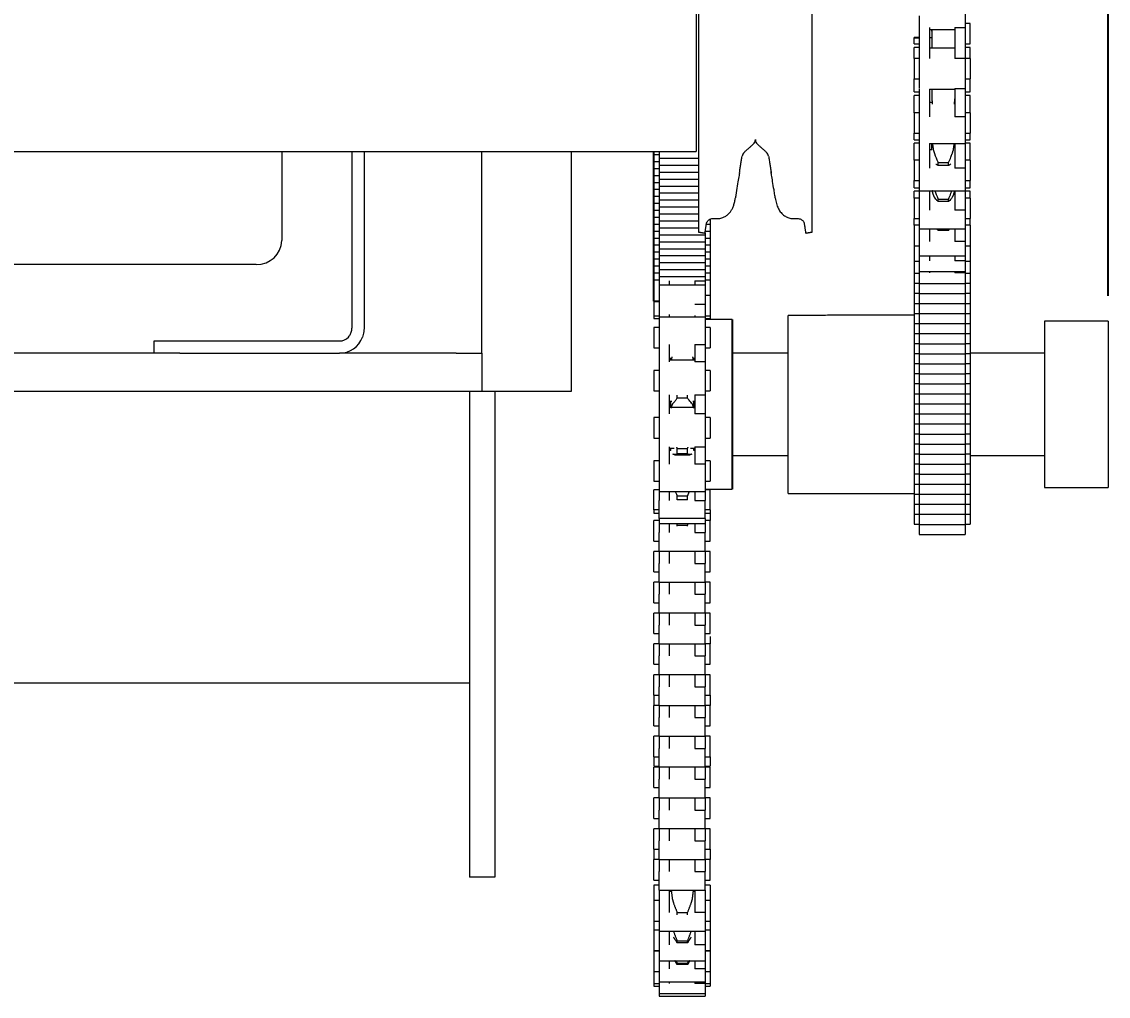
# Model space of a CAD drawing. Header units: inches. Extents: x 1.9 to 22.3, y 10.8 to 20.9.
# Drawn here: x 6.796 to 9.453, y 14.526 to 16.909 of the extents above; entities that cross this region are included whole.
import ezdxf

# ---------------------------------------------------------------- set-up
doc = ezdxf.new("R2010")
doc.units = ezdxf.units.IN
doc.header["$MEASUREMENT"] = 0
doc.header["$PDSIZE"] = -1
doc.layers.add('DIM', color=1, linetype='Continuous')
doc.styles.add('SLDTEXTSTYLE0', font='ARIAL.TTF', dxfattribs={"width": 0.7})
doc.dimstyles.new('SLDDIMSTYLE0', dxfattribs={"dimtxt": 0.15, "dimasz": 0.15, "dimexe": 0, "dimexo": 0.0625, "dimgap": 0.0375, "dimtad": 0, "dimtih": 1, "dimtoh": 1, "dimdec": 3, "dimlfac": 4, "dimrnd": 1e-09, "dimzin": 12, "dimdsep": 46, "dimtxsty": 'SLDTEXTSTYLE0', "dimsah": 1, "dimcen": 0.09, "dimadec": 0, "dimazin": 0, "dimtfac": 1, "dimtdec": 3, "dimtofl": 0, "dimtmove": 0, "dimatfit": 3, "dimfxl": 0, "dimtolj": 1, "dimtzin": 12, "dimarcsym": 0})

# ---------------------------------------------------------------- blocks, each defined once
blk = doc.blocks.new('*D26')
at = {"color": 0, "linetype": 'ByBlock', "lineweight": -2}
for p, q in [((7.9532, 19.3798), (7.9532, 20.4423)), ((8.1032, 20.4423), (8.4488, 20.4423)), ((9.3032, 20.4423), (8.9575, 20.4423)), ((9.4532, 16.2392), (9.4532, 20.4423))]:
    blk.add_line(p, q, dxfattribs=at)
at = {"color": 0, "linetype": 'ByBlock'}
for points in [[(7.9532, 20.4423), (8.1032, 20.4173), (8.1032, 20.4673)], [(9.4532, 20.4423), (9.3032, 20.4173), (9.3032, 20.4673)]]:
    blk.add_solid(points, dxfattribs=at)
at = {"layer": 'DEFPOINTS', "color": 0, "linetype": 'ByBlock'}
for p in [(7.9532, 19.3173), (9.4532, 16.1767)]:
    blk.add_point(p, dxfattribs=at)
at = {"color": 0, "linetype": 'ByBlock', "insert": (8.7032, 20.4423), "char_height": 0.15, "attachment_point": 5, "style": 'SLDTEXTSTYLE0'}
blk.add_mtext('6\\PSIDE\\PROOM', dxfattribs=at)

msp = doc.modelspace()

# ---------------------------------------------------------------- linework, layer by layer
at = {"color": 7, "linetype": 'Continuous', "lineweight": 15}
for p, q in [((8.445564, 18.209014), (8.445564, 16.591514)), ((8.445564, 18.209014), (8.445564, 16.591514)), ((8.450814, 17.86226), (8.450814, 16.767213)), ((8.729164, 16.394844), (8.729164, 17.86226)), ((9.103189, 16.972565), (9.103189, 16.894674)), ((8.990689, 16.923179), (8.990689, 16.894674)), ((9.115689, 16.854804), (9.115689, 16.904804)), ((8.990689, 16.894674), (8.990689, 16.819407)), ((9.015689, 16.894674), (9.015689, 16.818792)), ((9.021564, 16.88602), (9.021564, 16.888393)), ((9.021564, 16.88602), (9.021564, 16.844407)), ((9.078189, 16.894674), (9.103189, 16.894674)), ((9.078189, 16.894674), (9.078189, 16.818792)), ((9.103189, 16.894674), (9.103189, 16.818792)), ((8.978189, 16.854804), (8.978189, 16.870802)), ((8.978189, 16.819407), (8.978189, 16.846216)), ((9.115689, 16.819407), (9.115689, 16.846216)), ((8.978189, 16.819407), (8.978189, 16.78148)), ((8.990689, 16.819407), (8.990689, 16.768554)), ((9.103189, 16.818792), (9.078189, 16.818792)), ((9.103189, 16.818792), (9.103189, 16.745815)), ((9.115689, 16.819407), (9.115689, 16.78148)), ((8.978189, 16.78148), (8.978189, 16.769407)), ((8.978189, 16.737628), (8.978189, 16.769407)), ((9.115689, 16.78148), (9.115689, 16.769407)), ((9.115689, 16.737628), (9.115689, 16.769407)), ((8.450814, 16.767213), (8.450814, 16.394844)), ((8.990689, 16.768554), (8.990689, 16.745815)), ((8.990689, 16.744407), (8.990689, 16.676373)), ((9.015689, 16.744407), (9.015689, 16.676373)), ((9.021564, 16.744407), (9.021564, 16.726874)), ((9.078189, 16.745815), (9.103189, 16.745815)), ((9.078189, 16.745815), (9.078189, 16.676373)), ((9.103189, 16.745815), (9.103189, 16.676373)), ((8.978189, 16.686254), (8.978189, 16.72904)), ((9.115689, 16.686254), (9.115689, 16.72904)), ((8.978189, 16.686254), (8.978189, 16.644292)), ((8.990689, 16.676373), (8.990689, 16.62733)), ((9.103189, 16.676373), (9.078189, 16.676373)), ((9.103189, 16.676373), (9.103189, 16.611285)), ((9.115689, 16.686254), (9.115689, 16.644292)), ((8.978189, 16.644292), (8.978189, 16.636254)), ((8.978189, 16.620452), (8.978189, 16.636254)), ((9.115689, 16.644292), (9.115689, 16.636254)), ((9.115689, 16.620452), (9.115689, 16.636254)), ((8.978189, 16.570877), (8.978189, 16.611864)), ((8.990689, 16.62733), (8.990689, 16.611285)), ((8.990689, 16.611864), (8.990689, 16.551114)), ((9.015689, 16.611254), (9.015689, 16.551114)), ((9.021564, 16.595452), (9.021564, 16.611254)), ((9.078189, 16.611285), (9.103189, 16.611285)), ((9.078189, 16.611285), (9.078189, 16.551114)), ((9.103189, 16.611285), (9.103189, 16.551114)), ((9.115689, 16.570877), (9.115689, 16.611864)), ((7.111814, 16.591514), (7.111814, 16.591139)), ((7.111814, 16.591514), (7.111814, 16.591139)), ((7.431939, 16.591514), (7.431939, 16.384481)), ((7.602939, 16.591514), (7.602939, 16.222302)), ((7.632939, 16.591514), (7.632939, 16.577589)), ((7.920689, 16.161052), (7.920689, 16.591514)), ((8.139439, 16.591514), (8.139439, 16.004802)), ((8.354439, 16.591514), (8.354439, 16.186615)), ((7.632939, 16.577589), (7.632939, 16.555827)), ((8.978189, 16.570877), (8.978189, 16.525571)), ((9.037064, 16.55759), (9.037064, 16.564541)), ((9.037064, 16.564541), (9.062689, 16.564541)), ((9.062689, 16.55759), (9.037064, 16.55759)), ((9.062689, 16.55759), (9.062689, 16.564541)), ((9.115689, 16.570877), (9.115689, 16.525571)), ((7.632939, 16.555827), (7.632939, 16.175109)), ((8.990689, 16.551114), (8.990689, 16.505266)), ((9.103189, 16.551114), (9.078189, 16.551114)), ((9.103189, 16.551114), (9.103189, 16.495877)), ((8.978189, 16.525571), (8.978189, 16.520877)), ((8.978189, 16.503276), (8.978189, 16.520877)), ((8.990689, 16.505266), (8.990689, 16.495877)), ((9.115689, 16.525571), (9.115689, 16.520877)), ((9.115689, 16.503276), (9.115689, 16.520877)), ((8.978189, 16.477979), (8.978189, 16.494688)), ((8.978189, 16.477979), (8.978189, 16.430159)), ((8.990689, 16.495877), (8.990689, 16.448122)), ((9.015689, 16.495877), (9.015689, 16.448122)), ((9.078189, 16.496569), (9.078189, 16.448122)), ((9.103189, 16.496569), (9.103189, 16.448122)), ((9.115689, 16.477979), (9.115689, 16.494688)), ((9.115689, 16.477979), (9.115689, 16.430159)), ((9.037064, 16.4696), (9.037064, 16.475402)), ((9.037064, 16.475402), (9.062689, 16.475402)), ((9.062689, 16.4696), (9.037064, 16.4696)), ((9.062689, 16.4696), (9.062689, 16.475402)), ((8.354439, 16.426578), (8.354439, 16.413702)), ((8.479439, 16.426578), (8.479439, 16.413702)), ((8.978189, 16.430159), (8.978189, 16.427979)), ((8.978189, 16.411349), (8.978189, 16.427979)), ((8.990689, 16.448122), (8.990689, 16.407338)), ((9.103189, 16.448122), (9.078189, 16.448122)), ((9.103189, 16.448122), (9.103189, 16.402979)), ((9.115689, 16.430159), (9.115689, 16.427979)), ((9.115689, 16.411349), (9.115689, 16.427979)), ((8.354439, 16.413408), (8.354439, 16.396386)), ((8.479439, 16.413408), (8.479439, 16.396386)), ((8.978189, 16.411349), (8.978189, 16.361943)), ((8.990689, 16.407338), (8.990689, 16.402979)), ((8.990689, 16.402511), (8.990689, 16.371594)), ((9.015689, 16.402979), (9.015689, 16.371594)), ((9.037064, 16.398732), (9.037064, 16.403228)), ((9.062689, 16.398732), (9.037064, 16.398732)), ((9.062689, 16.398732), (9.062689, 16.403228)), ((9.078189, 16.40243), (9.078189, 16.371594)), ((9.103189, 16.402511), (9.103189, 16.371594)), ((9.115689, 16.411349), (9.115689, 16.361943)), ((7.431939, 16.384481), (7.431939, 16.374255)), ((8.354439, 16.396386), (8.354439, 16.379363)), ((8.354439, 16.379363), (8.354439, 16.36234)), ((8.466939, 16.392776), (8.466939, 16.38734)), ((8.466939, 16.38734), (8.466939, 16.370651)), ((8.466939, 16.370317), (8.466939, 16.353294)), ((8.479439, 16.396386), (8.479439, 16.379363)), ((8.479439, 16.379363), (8.479439, 16.36234)), ((8.990689, 16.371594), (8.990689, 16.337537)), ((9.103189, 16.371594), (9.078189, 16.371594)), ((9.103189, 16.371594), (9.103189, 16.336349)), ((8.354439, 16.36234), (8.354439, 16.345317)), ((8.354439, 16.345317), (8.354439, 16.328294)), ((8.466939, 16.353294), (8.466939, 16.336272)), ((8.479439, 16.36234), (8.479439, 16.345317)), ((8.479439, 16.345317), (8.479439, 16.328294)), ((8.978189, 16.361943), (8.978189, 16.361349)), ((8.978189, 16.361349), (8.978189, 16.323706)), ((9.115689, 16.361943), (9.115689, 16.361349)), ((9.115689, 16.361349), (9.115689, 16.323706)), ((8.354439, 16.328294), (8.354439, 16.311272)), ((8.466939, 16.336272), (8.466939, 16.319249)), ((8.466939, 16.319249), (8.466939, 16.302226)), ((8.479439, 16.328294), (8.479439, 16.311272)), ((8.978189, 16.323706), (8.978189, 16.294081)), ((8.990689, 16.337537), (8.990689, 16.336349)), ((8.990689, 16.336349), (8.990689, 16.324652)), ((8.990689, 16.324652), (8.990689, 16.298709)), ((9.015689, 16.336349), (9.015689, 16.324652)), ((9.078189, 16.336349), (9.078189, 16.324652)), ((9.103189, 16.324652), (9.078189, 16.324652)), ((9.103189, 16.336349), (9.103189, 16.324652)), ((9.103189, 16.324652), (9.103189, 16.298703)), ((9.115689, 16.323706), (9.115689, 16.294081)), ((7.369439, 16.315524), (6.346939, 16.315524)), ((8.354439, 16.311272), (8.354439, 16.294249)), ((8.354439, 16.294249), (8.354439, 16.277226)), ((8.466939, 16.302226), (8.466939, 16.275411)), ((8.479439, 16.311272), (8.479439, 16.294249)), ((8.479439, 16.294249), (8.479439, 16.277226)), ((8.978189, 16.294081), (8.978189, 16.269537)), ((8.990689, 16.298703), (8.990689, 16.295374)), ((8.990689, 16.295448), (8.990689, 16.269081)), ((9.015689, 16.298703), (9.015689, 16.295374)), ((9.078189, 16.298703), (9.078189, 16.295374)), ((9.103189, 16.295374), (9.078189, 16.295374)), ((9.103189, 16.298703), (9.103189, 16.295374)), ((9.103189, 16.295374), (9.103189, 16.269081)), ((9.115689, 16.294081), (9.115689, 16.269537)), ((8.354439, 16.277226), (8.354439, 16.239702)), ((8.379439, 16.275411), (8.379439, 16.264702)), ((8.441939, 16.275411), (8.466939, 16.275411)), ((8.441939, 16.275411), (8.441939, 16.264702)), ((8.466939, 16.275411), (8.466939, 16.264702)), ((8.466939, 16.264702), (8.466939, 16.218155)), ((8.479439, 16.277226), (8.479439, 16.239702)), ((8.978189, 16.269537), (8.978189, 16.244993)), ((8.990689, 16.268923), (8.990689, 16.244537)), ((9.103189, 16.268923), (9.103189, 16.244537)), ((9.115689, 16.269537), (9.115689, 16.244993)), ((8.479439, 16.239702), (8.479439, 16.218052)), ((8.978189, 16.244993), (8.978189, 16.220448)), ((8.990689, 16.244993), (8.990689, 16.219993)), ((9.103189, 16.244993), (9.103189, 16.219993)), ((9.115689, 16.244993), (9.115689, 16.220448)), ((7.602939, 16.222302), (7.602939, 16.159802)), ((8.341939, 16.225973), (8.341939, 16.189702)), ((8.441939, 16.218155), (8.466939, 16.218155)), ((8.466939, 16.218155), (8.466939, 16.119754)), ((8.479439, 16.225973), (8.479439, 16.189702)), ((8.978189, 16.220448), (8.978189, 16.195904)), ((8.990689, 16.220448), (8.990689, 16.195448)), ((9.103189, 16.220448), (9.103189, 16.195448)), ((9.115689, 16.220448), (9.115689, 16.195904)), ((8.341939, 16.189702), (8.341939, 16.183354)), ((8.354439, 16.186615), (8.354439, 16.119754)), ((8.379439, 16.193075), (8.379439, 16.186615)), ((8.441939, 16.191052), (8.441939, 16.186612)), ((8.466939, 16.191052), (8.466939, 16.186612)), ((8.479439, 16.191052), (8.479439, 16.189702)), ((8.479439, 16.189702), (8.479439, 16.183354)), ((8.670314, 15.804343), (8.670314, 16.191052)), ((8.978189, 16.195904), (8.978189, 16.17136)), ((8.990689, 16.195904), (8.990689, 16.170904)), ((9.103189, 16.195904), (9.103189, 16.170904)), ((9.115689, 16.195904), (9.115689, 16.17136)), ((7.602939, 16.158552), (7.602939, 16.159802)), ((7.632939, 16.175109), (7.632939, 16.158552)), ((7.920689, 16.098552), (7.920689, 16.161052)), ((8.341939, 16.161615), (8.341939, 16.111615)), ((8.479439, 16.161615), (8.479439, 16.111615)), ((8.978189, 16.17136), (8.978189, 16.146815)), ((8.990689, 16.17136), (8.990689, 16.14636)), ((9.103189, 16.17136), (9.103189, 16.14636)), ((9.115689, 16.17136), (9.115689, 16.146815)), ((9.296939, 16.176677), (9.296939, 15.770427)), ((9.453189, 16.176677), (9.453189, 15.770427)), ((8.978189, 16.146815), (8.978189, 16.122271)), ((8.990689, 16.146815), (8.990689, 16.121815)), ((9.103189, 16.146815), (9.103189, 16.121815)), ((9.115689, 16.146815), (9.115689, 16.122271)), ((7.119814, 16.098552), (7.119814, 16.128552)), ((7.119814, 16.128552), (7.182314, 16.128552)), ((7.182314, 16.128552), (7.572939, 16.128552)), ((8.354439, 16.119754), (8.354439, 16.077131)), ((8.379439, 16.119754), (8.379439, 16.077131)), ((8.441939, 16.119754), (8.466939, 16.119754)), ((8.441939, 16.119754), (8.441939, 16.077131)), ((8.466939, 16.119754), (8.466939, 16.077131)), ((8.978189, 16.122271), (8.978189, 16.097727)), ((8.990689, 16.122271), (8.990689, 16.097271)), ((9.103189, 16.122271), (9.103189, 16.097271)), ((9.115689, 16.122271), (9.115689, 16.097727)), ((7.119814, 16.098552), (6.596564, 16.098552)), ((7.182314, 16.098552), (7.119814, 16.098552)), ((7.182314, 16.098552), (7.572939, 16.098552)), ((7.858189, 16.098552), (7.572939, 16.098552)), ((7.858189, 16.098552), (7.920689, 16.098552)), ((7.920689, 16.098552), (7.920689, 16.004802)), ((8.383189, 16.081099), (8.383189, 16.086615)), ((8.439814, 16.081099), (8.439814, 16.086615)), ((8.978189, 16.097727), (8.978189, 16.073183)), ((8.990689, 16.097271), (8.990689, 16.072727)), ((9.103189, 16.097727), (9.103189, 16.072727)), ((9.115689, 16.097727), (9.115689, 16.073183)), ((8.341939, 16.056099), (8.341939, 16.006099)), ((8.354439, 16.077131), (8.354439, 15.996762)), ((8.466939, 16.077131), (8.441939, 16.077131)), ((8.466939, 16.077131), (8.466939, 15.996762)), ((8.479439, 16.056099), (8.479439, 16.006099)), ((8.978189, 16.073183), (8.978189, 16.048638)), ((8.990689, 16.073183), (8.990689, 16.048182)), ((9.103189, 16.073183), (9.103189, 16.048182)), ((9.115689, 16.073183), (9.115689, 16.048638)), ((8.978189, 16.048638), (8.978189, 16.024094)), ((8.990689, 16.048638), (8.990689, 16.023638)), ((9.103189, 16.048638), (9.103189, 16.023638)), ((9.115689, 16.048638), (9.115689, 16.024094)), ((7.858189, 16.004802), (5.858189, 16.004802)), ((7.920689, 16.004802), (7.858189, 16.004802)), ((7.890689, 16.004802), (7.890689, 14.817302)), ((7.984439, 16.004802), (7.920689, 16.004802)), ((7.953189, 16.004802), (7.953189, 14.817302)), ((8.139439, 16.004802), (7.984439, 16.004802)), ((8.978189, 16.024094), (8.978189, 15.99955)), ((8.978189, 15.99955), (8.978189, 15.975005)), ((8.990689, 16.024094), (8.990689, 15.999094)), ((8.990689, 15.99955), (8.990689, 15.97455)), ((9.103189, 16.024094), (9.103189, 15.999094)), ((9.103189, 15.99955), (9.103189, 15.97455)), ((9.115689, 16.024094), (9.115689, 15.99955)), ((9.115689, 15.99955), (9.115689, 15.975005)), ((8.354439, 15.996762), (8.354439, 15.950228)), ((8.379439, 15.996762), (8.379439, 15.950228)), ((8.383189, 15.965904), (8.383189, 15.981099)), ((8.398689, 15.98873), (8.398689, 15.995994)), ((8.424314, 15.98873), (8.398689, 15.98873)), ((8.424314, 15.98873), (8.424314, 15.995994)), ((8.439814, 15.965904), (8.439814, 15.981099)), ((8.441939, 15.996762), (8.466939, 15.996762)), ((8.441939, 15.996762), (8.441939, 15.950228)), ((8.466939, 15.996762), (8.466939, 15.950228)), ((8.978189, 15.975005), (8.978189, 15.950461)), ((8.990689, 15.975005), (8.990689, 15.950005)), ((9.103189, 15.975005), (9.103189, 15.950005)), ((9.115689, 15.975005), (9.115689, 15.950461)), ((8.354439, 15.950228), (8.354439, 15.869865)), ((8.466939, 15.950228), (8.441939, 15.950228)), ((8.466939, 15.950228), (8.466939, 15.869865)), ((8.978189, 15.950461), (8.978189, 15.925917)), ((8.990689, 15.950461), (8.990689, 15.925461)), ((9.103189, 15.950461), (9.103189, 15.925461)), ((9.115689, 15.950461), (9.115689, 15.925917)), ((8.341939, 15.940904), (8.341939, 15.890904)), ((8.479439, 15.940904), (8.479439, 15.890904)), ((8.978189, 15.925917), (8.978189, 15.901372)), ((8.990689, 15.925917), (8.990689, 15.900917)), ((9.103189, 15.925917), (9.103189, 15.900917)), ((9.115689, 15.925917), (9.115689, 15.901372)), ((8.978189, 15.901372), (8.978189, 15.876828)), ((8.990689, 15.901372), (8.990689, 15.876372)), ((9.103189, 15.901372), (9.103189, 15.876372)), ((9.115689, 15.901372), (9.115689, 15.876828)), ((8.354439, 15.869865), (8.354439, 15.827249)), ((8.379439, 15.869865), (8.379439, 15.827249)), ((8.383189, 15.860405), (8.383189, 15.865904)), ((8.398689, 15.852306), (8.398689, 15.865826)), ((8.398689, 15.865826), (8.424314, 15.865826)), ((8.424314, 15.852306), (8.424314, 15.865826)), ((8.439814, 15.860405), (8.439814, 15.865904)), ((8.441939, 15.869865), (8.466939, 15.869865)), ((8.441939, 15.869865), (8.441939, 15.827249)), ((8.466939, 15.869865), (8.466939, 15.827249)), ((8.978189, 15.876828), (8.978189, 15.852284)), ((8.990689, 15.876828), (8.990689, 15.851828)), ((9.103189, 15.876828), (9.103189, 15.851828)), ((9.115689, 15.876828), (9.115689, 15.852284)), ((8.424314, 15.852306), (8.398689, 15.852306)), ((8.978189, 15.852284), (8.978189, 15.827739)), ((8.990689, 15.852284), (8.990689, 15.827284)), ((9.103189, 15.852284), (9.103189, 15.827284)), ((9.115689, 15.852284), (9.115689, 15.827739)), ((8.341939, 15.835405), (8.341939, 15.785405)), ((8.354439, 15.827249), (8.354439, 15.760405)), ((8.466939, 15.827249), (8.441939, 15.827249)), ((8.466939, 15.827249), (8.466939, 15.760409)), ((8.479439, 15.835405), (8.479439, 15.785405)), ((8.978189, 15.827739), (8.978189, 15.803195)), ((8.990689, 15.827739), (8.990689, 15.802739)), ((9.103189, 15.827739), (9.103189, 15.802739)), ((9.115689, 15.827739), (9.115689, 15.803195)), ((8.670314, 15.755802), (8.670314, 15.804343)), ((8.978189, 15.803195), (8.978189, 15.778651)), ((8.990689, 15.803195), (8.990689, 15.778195)), ((9.103189, 15.803195), (9.103189, 15.778195)), ((9.115689, 15.803195), (9.115689, 15.778651)), ((8.341939, 15.715589), (8.341939, 15.764559)), ((8.354439, 15.760405), (8.354439, 15.738494)), ((8.379439, 15.760405), (8.379439, 15.738494)), ((8.441939, 15.760409), (8.441939, 15.738494)), ((8.466939, 15.760409), (8.466939, 15.738494)), ((8.479439, 15.715589), (8.479439, 15.764559)), ((8.978189, 15.779083), (8.978189, 15.754106)), ((8.990689, 15.778651), (8.990689, 15.753651)), ((9.103189, 15.778651), (9.103189, 15.753651)), ((9.115689, 15.779083), (9.115689, 15.754106)), ((8.354439, 15.694035), (8.354439, 15.738494)), ((8.398689, 15.739897), (8.398689, 15.749758)), ((8.398689, 15.749758), (8.424314, 15.749758)), ((8.424314, 15.739897), (8.398689, 15.739897)), ((8.424314, 15.739897), (8.424314, 15.749758)), ((8.441939, 15.738494), (8.466939, 15.738494)), ((8.466939, 15.694035), (8.466939, 15.738494)), ((8.978189, 15.754106), (8.978189, 15.729562)), ((8.990689, 15.754106), (8.990689, 15.729106)), ((9.103189, 15.754106), (9.103189, 15.729106)), ((9.115689, 15.754106), (9.115689, 15.729562)), ((8.354439, 15.715589), (8.341939, 15.715589)), ((8.341939, 15.715589), (8.341939, 15.707349)), ((8.479439, 15.715589), (8.466939, 15.715589)), ((8.479439, 15.715589), (8.479439, 15.707349)), ((8.479439, 15.707349), (8.479439, 15.689193)), ((8.978189, 15.729562), (8.978189, 15.705018)), ((8.990689, 15.729562), (8.990689, 15.704562)), ((9.103189, 15.729562), (9.103189, 15.704562)), ((9.115689, 15.729562), (9.115689, 15.705018)), ((8.341939, 15.639193), (8.341939, 15.689193)), ((8.466939, 15.694035), (8.354439, 15.694035)), ((8.354439, 15.694035), (8.354439, 15.682349)), ((8.354439, 15.682349), (8.354439, 15.659749)), ((8.379439, 15.682349), (8.379439, 15.659749)), ((8.441939, 15.682349), (8.441939, 15.659749)), ((8.466939, 15.694035), (8.466939, 15.682349)), ((8.466939, 15.682349), (8.466939, 15.659749)), ((8.479439, 15.639193), (8.479439, 15.689193)), ((8.978189, 15.705018), (8.978189, 15.680474)), ((8.990689, 15.705018), (8.990689, 15.680018)), ((8.990689, 15.680474), (8.990689, 15.655473)), ((9.103189, 15.705018), (9.103189, 15.680018)), ((9.103189, 15.680474), (9.103189, 15.655473)), ((9.115689, 15.705018), (9.115689, 15.680474)), ((8.354439, 15.614193), (8.354439, 15.659749)), ((8.398689, 15.675672), (8.398689, 15.678014)), ((8.398689, 15.678014), (8.424314, 15.678014)), ((8.424314, 15.675672), (8.424314, 15.678014)), ((8.441939, 15.659749), (8.466939, 15.659749)), ((8.466939, 15.614193), (8.466939, 15.659749)), ((8.341939, 15.563828), (8.341939, 15.613828)), ((8.354439, 15.614193), (8.354439, 15.584383)), ((8.379439, 15.614193), (8.379439, 15.584383)), ((8.441939, 15.614193), (8.441939, 15.584383)), ((8.466939, 15.614193), (8.466939, 15.584383)), ((8.479439, 15.563828), (8.479439, 15.613828)), ((8.354439, 15.538827), (8.354439, 15.584383)), ((8.441939, 15.584383), (8.466939, 15.584383)), ((8.466939, 15.538827), (8.466939, 15.584383)), ((8.341939, 15.488462), (8.341939, 15.538462)), ((8.354439, 15.538827), (8.354439, 15.509018)), ((8.379439, 15.538827), (8.379439, 15.509018)), ((8.441939, 15.538827), (8.441939, 15.509018)), ((8.466939, 15.538827), (8.466939, 15.509018)), ((8.479439, 15.488462), (8.479439, 15.538462)), ((8.354439, 15.463462), (8.354439, 15.509018)), ((8.441939, 15.509018), (8.466939, 15.509018)), ((8.466939, 15.463462), (8.466939, 15.509018)), ((8.341939, 15.413096), (8.341939, 15.463096)), ((8.354439, 15.463462), (8.354439, 15.433652)), ((8.379439, 15.463462), (8.379439, 15.433652)), ((8.441939, 15.463462), (8.441939, 15.433652)), ((8.466939, 15.463462), (8.466939, 15.433652)), ((8.479439, 15.413096), (8.479439, 15.463096)), ((8.354439, 15.388096), (8.354439, 15.433652)), ((8.441939, 15.433652), (8.466939, 15.433652)), ((8.466939, 15.388096), (8.466939, 15.433652)), ((8.341939, 15.33773), (8.341939, 15.38773)), ((8.354439, 15.388096), (8.354439, 15.358286)), ((8.379439, 15.388096), (8.379439, 15.358286)), ((8.441939, 15.388096), (8.441939, 15.358286)), ((8.466939, 15.388096), (8.466939, 15.358286)), ((8.479439, 15.405802), (8.479439, 15.38773)), ((8.479439, 15.33773), (8.479439, 15.38773)), ((8.354439, 15.31273), (8.354439, 15.358286)), ((8.441939, 15.358286), (8.466939, 15.358286)), ((8.466939, 15.31273), (8.466939, 15.358286)), ((8.341939, 15.262365), (8.341939, 15.312365)), ((8.354439, 15.31273), (8.354439, 15.282921)), ((8.379439, 15.31273), (8.379439, 15.282921)), ((8.441939, 15.31273), (8.441939, 15.282921)), ((8.466939, 15.31273), (8.466939, 15.282921)), ((8.479439, 15.262365), (8.479439, 15.312365)), ((8.354439, 15.237365), (8.354439, 15.282921)), ((8.441939, 15.282921), (8.466939, 15.282921)), ((8.466939, 15.237365), (8.466939, 15.282921)), ((8.341939, 15.262365), (8.341939, 15.236999)), ((8.479439, 15.262365), (8.479439, 15.236999)), ((8.341939, 15.186999), (8.341939, 15.236999)), ((8.354439, 15.237365), (8.354439, 15.207555)), ((8.379439, 15.237365), (8.379439, 15.207555)), ((8.441939, 15.237365), (8.441939, 15.207555)), ((8.466939, 15.237365), (8.466939, 15.207555)), ((8.479439, 15.186999), (8.479439, 15.236999)), ((8.354439, 15.161999), (8.354439, 15.207555)), ((8.441939, 15.207555), (8.466939, 15.207555)), ((8.466939, 15.161999), (8.466939, 15.207555)), ((8.341939, 15.111633), (8.341939, 15.161633)), ((8.354439, 15.161999), (8.354439, 15.132189)), ((8.379439, 15.161999), (8.379439, 15.132189)), ((8.441939, 15.161999), (8.441939, 15.132189)), ((8.466939, 15.161999), (8.466939, 15.132189)), ((8.479439, 15.111633), (8.479439, 15.161633)), ((8.354439, 15.086633), (8.354439, 15.132189)), ((8.441939, 15.132189), (8.466939, 15.132189)), ((8.466939, 15.086633), (8.466939, 15.132189)), ((8.341939, 15.111633), (8.341939, 15.088577)), ((8.479439, 15.111633), (8.479439, 15.088577)), ((8.341939, 15.036268), (8.341939, 15.086268)), ((8.354439, 15.086633), (8.354439, 15.056824)), ((8.379439, 15.086633), (8.379439, 15.056824)), ((8.441939, 15.086633), (8.441939, 15.056824)), ((8.466939, 15.086633), (8.466939, 15.056824)), ((8.479439, 15.036268), (8.479439, 15.086268)), ((8.354439, 15.011268), (8.354439, 15.056824)), ((8.441939, 15.056824), (8.466939, 15.056824)), ((8.466939, 15.011268), (8.466939, 15.056824)), ((8.341939, 14.960902), (8.341939, 15.010902)), ((8.354439, 15.011268), (8.354439, 14.981458)), ((8.379439, 15.011268), (8.379439, 14.981458)), ((8.441939, 15.011268), (8.441939, 14.981458)), ((8.466939, 15.011268), (8.466939, 14.981458)), ((8.479439, 14.960902), (8.479439, 15.010902)), ((8.354439, 14.935902), (8.354439, 14.981458)), ((8.441939, 14.981458), (8.466939, 14.981458)), ((8.466939, 14.935902), (8.466939, 14.981458)), ((8.341939, 14.960902), (8.341939, 14.960889)), ((8.341939, 14.885536), (8.341939, 14.935536)), ((8.354439, 14.935902), (8.354439, 14.906092)), ((8.379439, 14.935902), (8.379439, 14.906092)), ((8.441939, 14.935902), (8.441939, 14.906092)), ((8.466939, 14.935902), (8.466939, 14.906092)), ((8.479439, 14.960902), (8.479439, 14.960889)), ((8.479439, 14.885536), (8.479439, 14.935536)), ((8.341939, 14.885536), (8.341939, 14.86017)), ((8.354439, 14.860536), (8.354439, 14.906092)), ((8.441939, 14.906092), (8.466939, 14.906092)), ((8.466939, 14.860536), (8.466939, 14.906092)), ((8.479439, 14.885536), (8.479439, 14.86017)), ((8.341939, 14.810171), (8.341939, 14.86017)), ((8.354439, 14.860536), (8.354439, 14.830726)), ((8.379439, 14.860536), (8.379439, 14.830726)), ((8.441939, 14.860536), (8.441939, 14.830726)), ((8.466939, 14.860536), (8.466939, 14.830726)), ((8.479439, 14.810171), (8.479439, 14.86017)), ((8.354439, 14.785171), (8.354439, 14.830726)), ((8.441939, 14.830726), (8.466939, 14.830726)), ((8.466939, 14.785171), (8.466939, 14.830726)), ((7.953189, 14.817302), (7.890689, 14.817302)), ((8.341939, 14.797464), (8.341939, 14.75993)), ((8.354439, 14.785171), (8.354439, 14.730486)), ((8.379439, 14.785171), (8.379439, 14.730486)), ((8.383189, 14.781202), (8.383189, 14.78493)), ((8.439814, 14.781202), (8.439814, 14.78493)), ((8.441939, 14.785171), (8.441939, 14.730486)), ((8.466939, 14.785171), (8.466939, 14.730486)), ((8.479439, 14.797464), (8.479439, 14.75993)), ((8.341939, 14.75993), (8.341939, 14.710591)), ((8.479439, 14.75993), (8.479439, 14.710591)), ((8.354439, 14.730486), (8.354439, 14.686252)), ((8.398689, 14.725507), (8.398689, 14.730647)), ((8.398689, 14.730647), (8.424314, 14.730647)), ((8.424314, 14.725507), (8.424314, 14.730647)), ((8.466939, 14.730486), (8.441939, 14.730486)), ((8.466939, 14.730486), (8.466939, 14.68493)), ((8.341939, 14.710591), (8.341939, 14.709931)), ((8.341939, 14.709931), (8.341939, 14.687878)), ((8.479439, 14.710591), (8.479439, 14.709931)), ((8.479439, 14.709931), (8.479439, 14.687878)), ((8.341939, 14.687878), (8.341939, 14.637949)), ((8.354439, 14.686252), (8.354439, 14.68493)), ((8.354439, 14.68493), (8.354439, 14.651784)), ((8.379439, 14.68493), (8.379439, 14.651784)), ((8.441939, 14.68493), (8.441939, 14.651784)), ((8.466939, 14.68493), (8.466939, 14.651784)), ((8.479439, 14.687878), (8.479439, 14.637949)), ((8.354439, 14.651784), (8.354439, 14.61302)), ((8.398689, 14.656995), (8.398689, 14.661164)), ((8.398689, 14.661164), (8.424314, 14.661164)), ((8.424314, 14.656995), (8.398689, 14.656995)), ((8.424314, 14.656995), (8.424314, 14.661164)), ((8.466939, 14.651784), (8.441939, 14.651784)), ((8.466939, 14.651784), (8.466939, 14.612878)), ((8.341939, 14.637949), (8.341939, 14.637878)), ((8.341939, 14.637949), (8.341939, 14.636637)), ((8.341939, 14.636637), (8.341939, 14.586636)), ((8.479439, 14.637949), (8.479439, 14.637878)), ((8.479439, 14.637949), (8.479439, 14.636637)), ((8.479439, 14.636637), (8.479439, 14.586636)), ((8.354439, 14.61302), (8.354439, 14.612878)), ((8.354439, 14.61302), (8.354439, 14.59315)), ((8.354439, 14.59315), (8.354439, 14.561636)), ((8.379439, 14.612878), (8.379439, 14.59315)), ((8.398689, 14.603433), (8.398689, 14.60656)), ((8.398689, 14.60656), (8.424314, 14.60656)), ((8.424314, 14.603433), (8.398689, 14.603433)), ((8.424314, 14.603433), (8.424314, 14.60656)), ((8.441939, 14.612878), (8.441939, 14.59315)), ((8.466939, 14.59315), (8.441939, 14.59315)), ((8.466939, 14.612878), (8.466939, 14.59315)), ((8.466939, 14.59315), (8.466939, 14.561636)), ((8.341939, 14.586636), (8.341939, 14.557435)), ((8.479439, 14.586636), (8.479439, 14.557435)), ((8.341939, 14.557435), (8.341939, 14.550974)), ((8.354439, 14.561636), (8.354439, 14.556999)), ((8.354439, 14.557435), (8.354439, 14.532435)), ((8.379439, 14.561636), (8.379439, 14.556999)), ((8.441939, 14.561636), (8.441939, 14.556999)), ((8.466939, 14.556999), (8.441939, 14.556999)), ((8.466939, 14.561636), (8.466939, 14.556999)), ((8.466939, 14.556999), (8.466939, 14.532435)), ((8.479439, 14.557435), (8.479439, 14.550974)), ((8.354439, 14.532435), (8.354439, 14.525974)), ((8.466939, 14.532435), (8.466939, 14.525974))]:
    msp.add_line(p, q, dxfattribs=at)
for p, q in [((8.978189, 16.870802), (8.990689, 16.870802)), ((8.341939, 16.225973), (8.341939, 16.591514)), ((8.341939, 16.225973), (8.354439, 16.225973)), ((8.533564, 16.181052), (8.533564, 15.766052))]:
    msp.add_line(p, q)
for centre, radius, start, end in [((8.574364, 16.621052), 0.015625, 311.673651, 0), ((8.605614, 16.621052), 0.015625, 180, 228.326349), ((8.573063, 16.578056), 0.015625, 131.673651, 171), ((8.606915, 16.578056), 0.015625, 9, 48.326349), ((7.371267, 16.3762), 0.060703, 268.274482, 358.163835), ((7.572939, 16.158552), 0.03, 270, 316.664855), ((7.572939, 16.158552), 0.06, 270, 339.932173)]:
    msp.add_arc(centre, radius, start, end, dxfattribs=at)
for points in [[(9.115689, 16.904804), (9.103189, 16.904804)], [(9.015689, 16.889909), (9.078189, 16.889909)], [(9.021662, 16.888547), (9.021564, 16.88602)], [(8.978189, 16.854804), (8.990689, 16.854804)], [(9.015689, 16.870802), (9.021564, 16.870802)], [(9.103189, 16.854804), (9.115689, 16.854804)], [(8.990689, 16.846216), (8.978189, 16.846216)], [(9.078189, 16.844407), (9.015689, 16.844407)], [(9.115689, 16.846216), (9.103189, 16.846216)], [(8.990689, 16.819407), (8.978189, 16.819407)], [(9.115689, 16.819407), (9.103189, 16.819407)], [(8.978189, 16.769407), (8.990689, 16.769407)], [(9.103189, 16.769407), (9.115689, 16.769407)], [(9.015689, 16.744407), (9.078189, 16.744407)], [(8.978189, 16.737628), (8.990689, 16.737628)], [(8.990689, 16.72904), (8.978189, 16.72904)], [(9.021564, 16.726874), (9.021662, 16.720678)], [(9.021662, 16.720678), (9.022838, 16.707367)], [(9.076916, 16.707367), (9.078091, 16.720678)], [(9.103189, 16.737628), (9.115689, 16.737628)], [(9.115689, 16.72904), (9.103189, 16.72904)], [(9.015689, 16.712628), (9.021564, 16.712628)], [(9.021564, 16.711254), (9.015689, 16.711254)], [(8.990689, 16.686254), (8.978189, 16.686254)], [(9.115689, 16.686254), (9.103189, 16.686254)], [(8.978189, 16.636254), (8.990689, 16.636254)], [(9.103189, 16.636254), (9.115689, 16.636254)], [(8.562674, 16.589727), (8.584753, 16.609381)], [(8.595225, 16.609381), (8.617304, 16.589727)], [(8.978189, 16.620452), (8.990689, 16.620452)], [(8.990689, 16.611864), (8.978189, 16.611864)], [(9.015689, 16.611254), (9.078189, 16.611254)], [(9.023124, 16.611254), (9.025226, 16.59574)], [(9.074527, 16.59574), (9.076629, 16.611254)], [(9.103189, 16.620452), (9.115689, 16.620452)], [(9.115689, 16.611864), (9.103189, 16.611864)], [(5.976814, 16.591514), (8.445564, 16.591514)], [(5.976814, 16.591514), (8.445564, 16.591514)], [(8.355297, 16.583636), (8.342797, 16.583636)], [(9.021564, 16.595877), (9.015689, 16.595877)], [(9.025226, 16.59574), (9.028169, 16.586518)], [(9.071584, 16.586518), (9.074527, 16.59574)], [(8.355297, 16.566613), (8.342797, 16.566613)], [(8.450814, 16.57459), (8.354439, 16.57459)], [(8.450814, 16.557568), (8.354439, 16.557568)], [(8.551253, 16.540238), (8.55763, 16.580501)], [(8.622348, 16.580501), (8.628836, 16.539535)], [(8.990689, 16.570877), (8.978189, 16.570877)], [(9.037064, 16.55759), (9.031777, 16.560367)], [(9.115689, 16.570877), (9.103189, 16.570877)], [(8.355011, 16.54959), (8.342511, 16.54959)], [(8.355011, 16.532568), (8.343082, 16.532568)], [(8.450814, 16.540545), (8.354439, 16.540545)], [(8.551654, 16.542817), (8.551249, 16.540238)], [(8.629395, 16.536136), (8.628324, 16.542817)], [(8.355011, 16.515545), (8.342511, 16.515545)], [(8.450814, 16.523522), (8.354439, 16.523522)], [(8.450814, 16.506499), (8.354439, 16.506499)], [(8.978189, 16.520877), (8.990689, 16.520877)], [(8.978189, 16.503276), (8.990689, 16.503276)], [(9.103189, 16.520877), (9.115689, 16.520877)], [(9.103189, 16.503276), (9.115689, 16.503276)], [(8.354725, 16.481499), (8.342225, 16.481499)], [(8.355011, 16.498522), (8.342511, 16.498522)], [(8.450814, 16.489477), (8.354439, 16.489477)], [(8.542283, 16.485141), (8.541184, 16.478271)], [(8.638794, 16.478271), (8.637695, 16.485141)], [(8.990689, 16.494688), (8.978189, 16.494688)], [(8.990689, 16.477979), (8.978189, 16.477979)], [(8.990689, 16.495877), (9.103189, 16.495877)], [(9.025226, 16.486379), (9.02276, 16.495877)], [(9.028169, 16.479863), (9.025226, 16.486379)], [(9.074527, 16.486379), (9.071584, 16.479863)], [(9.076993, 16.495877), (9.074527, 16.486379)], [(9.115689, 16.494688), (9.103189, 16.494688)], [(9.115689, 16.477979), (9.103189, 16.477979)], [(8.354725, 16.464477), (8.342797, 16.464477)], [(8.450814, 16.472454), (8.354439, 16.472454)], [(8.450814, 16.455431), (8.354439, 16.455431)], [(8.354725, 16.447454), (8.342225, 16.447454)], [(8.354725, 16.430431), (8.342225, 16.430431)], [(8.450814, 16.438408), (8.354439, 16.438408)], [(8.450814, 16.438408), (8.354439, 16.438408)], [(8.485567, 16.427688), (8.496357, 16.427688)], [(8.683621, 16.427688), (8.694436, 16.427688)], [(8.978189, 16.427979), (8.990689, 16.427979)], [(9.103189, 16.427979), (9.115689, 16.427979)], [(8.354439, 16.413408), (8.341939, 16.413408)], [(8.450814, 16.421386), (8.354439, 16.421386)], [(8.450814, 16.404363), (8.354439, 16.404363)], [(8.466864, 16.392302), (8.470546, 16.416304)], [(8.479439, 16.413408), (8.470207, 16.413408)], [(8.709146, 16.417355), (8.713114, 16.392302)], [(8.990689, 16.411349), (8.978189, 16.411349)], [(8.990689, 16.402979), (9.103189, 16.402979)], [(9.037064, 16.398732), (9.033783, 16.402979)], [(9.115689, 16.411349), (9.103189, 16.411349)], [(8.354439, 16.379363), (8.341939, 16.379363)], [(8.354439, 16.396386), (8.342511, 16.396386)], [(8.466939, 16.38734), (8.354439, 16.38734)], [(8.466939, 16.370317), (8.354439, 16.370317)], [(8.466939, 16.370317), (8.354439, 16.370317)], [(8.450814, 16.394844), (8.466864, 16.392302)], [(8.479439, 16.379363), (8.466939, 16.379363)], [(8.479439, 16.396386), (8.467511, 16.396386)], [(8.713114, 16.392302), (8.729164, 16.394844)], [(8.354439, 16.36234), (8.341939, 16.36234)], [(8.354439, 16.345317), (8.341939, 16.345317)], [(8.466939, 16.353294), (8.354439, 16.353294)], [(8.479439, 16.36234), (8.466939, 16.36234)], [(8.479439, 16.345317), (8.466939, 16.345317)], [(8.978189, 16.361349), (8.990689, 16.361349)], [(9.103189, 16.361349), (9.115689, 16.361349)], [(8.354439, 16.328294), (8.341939, 16.328294)], [(8.466939, 16.336272), (8.354439, 16.336272)], [(8.466939, 16.319249), (8.354439, 16.319249)], [(8.479439, 16.328294), (8.466939, 16.328294)], [(8.978189, 16.323703), (8.990689, 16.323703)], [(8.990689, 16.336349), (9.103189, 16.336349)], [(9.103189, 16.323703), (9.115689, 16.323703)], [(8.354439, 16.311272), (8.341939, 16.311272)], [(8.354439, 16.294249), (8.341939, 16.294249)], [(8.466939, 16.302226), (8.354439, 16.302226)], [(8.479439, 16.311272), (8.466939, 16.311272)], [(8.479439, 16.294249), (8.466939, 16.294249)], [(8.978189, 16.294081), (8.990689, 16.294081)], [(8.990689, 16.298703), (9.103189, 16.298703)], [(9.103189, 16.294081), (9.115689, 16.294081)], [(8.354439, 16.277226), (8.341939, 16.277226)], [(8.466939, 16.285203), (8.354439, 16.285203)], [(8.466939, 16.264702), (8.354439, 16.264702)], [(8.479439, 16.277226), (8.466939, 16.277226)], [(8.978189, 16.269537), (8.990689, 16.269537)], [(8.990689, 16.269081), (9.103189, 16.269081)], [(9.103189, 16.269537), (9.115689, 16.269537)], [(8.479439, 16.239702), (8.466939, 16.239702)], [(8.978189, 16.244993), (8.990689, 16.244993)], [(8.990689, 16.244537), (9.103189, 16.244537)], [(9.103189, 16.244993), (9.115689, 16.244993)], [(8.978189, 16.220448), (8.990689, 16.220448)], [(8.990689, 16.219993), (9.103189, 16.219993)], [(9.103189, 16.220448), (9.115689, 16.220448)], [(8.341939, 16.189702), (8.354439, 16.189702)], [(8.466939, 16.186615), (8.354439, 16.186615)], [(8.466939, 16.189702), (8.479439, 16.189702)], [(8.978189, 16.191302), (8.670314, 16.191052)], [(8.978189, 16.195904), (8.990689, 16.195904)], [(8.990689, 16.195448), (9.103189, 16.195448)], [(9.103189, 16.195904), (9.115689, 16.195904)], [(8.341939, 16.183354), (8.354439, 16.183354)], [(8.354439, 16.161615), (8.341939, 16.161615)], [(8.466939, 16.183354), (8.479439, 16.183354)], [(8.533564, 16.181052), (8.466939, 16.181052)], [(8.479439, 16.161615), (8.466939, 16.161615)], [(8.978189, 16.17136), (8.990689, 16.17136)], [(8.990689, 16.170904), (9.103189, 16.170904)], [(9.103189, 16.17136), (9.115689, 16.17136)], [(9.453189, 16.176677), (9.296939, 16.176677)], [(8.978189, 16.146815), (8.990689, 16.146815)], [(8.990689, 16.14636), (9.103189, 16.14636)], [(9.103189, 16.146815), (9.115689, 16.146815)], [(8.341939, 16.111615), (8.354439, 16.111615)], [(8.466939, 16.111615), (8.479439, 16.111615)], [(8.978189, 16.122271), (8.990689, 16.122271)], [(8.990689, 16.121815), (9.103189, 16.121815)], [(9.103189, 16.122271), (9.115689, 16.122271)], [(8.379439, 16.086615), (8.383337, 16.086615)], [(8.441939, 16.081099), (8.379439, 16.081099)], [(8.385761, 16.08935), (8.384234, 16.081099)], [(8.438769, 16.081099), (8.437242, 16.08935)], [(8.439666, 16.086615), (8.441939, 16.086615)], [(8.670314, 16.098552), (8.533564, 16.098552)], [(8.978189, 16.097727), (8.990689, 16.097727)], [(8.990689, 16.097271), (9.103189, 16.097271)], [(9.103189, 16.097727), (9.115689, 16.097727)], [(9.296939, 16.098552), (9.115689, 16.098552)], [(8.354439, 16.056099), (8.341939, 16.056099)], [(8.479439, 16.056099), (8.466939, 16.056099)], [(8.978189, 16.073183), (8.990689, 16.073183)], [(8.990689, 16.072727), (9.103189, 16.072727)], [(9.103189, 16.073183), (9.115689, 16.073183)], [(8.978189, 16.048638), (8.990689, 16.048638)], [(8.990689, 16.048182), (9.103189, 16.048182)], [(9.103189, 16.048638), (9.115689, 16.048638)], [(8.341939, 16.006099), (8.354439, 16.006099)], [(8.466939, 16.006099), (8.479439, 16.006099)], [(8.978189, 16.024094), (8.990689, 16.024094)], [(8.978189, 15.99955), (8.990689, 15.99955)], [(8.990689, 16.023638), (9.103189, 16.023638)], [(8.990689, 15.999094), (9.103189, 15.999094)], [(9.103189, 16.024094), (9.115689, 16.024094)], [(9.103189, 15.99955), (9.115689, 15.99955)], [(8.379439, 15.981099), (8.385778, 15.981099)], [(8.386927, 15.974116), (8.383507, 15.964371)], [(8.389098, 15.976466), (8.386927, 15.974116)], [(8.436076, 15.974116), (8.433905, 15.976466)], [(8.439496, 15.964371), (8.436076, 15.974116)], [(8.437225, 15.981099), (8.441939, 15.981099)], [(8.978189, 15.975005), (8.990689, 15.975005)], [(8.990689, 15.97455), (9.103189, 15.97455)], [(9.103189, 15.975005), (9.115689, 15.975005)], [(8.441939, 15.965904), (8.379439, 15.965904)], [(8.978189, 15.950461), (8.990689, 15.950461)], [(8.990689, 15.950005), (9.103189, 15.950005)], [(9.103189, 15.950461), (9.115689, 15.950461)], [(8.354439, 15.940904), (8.341939, 15.940904)], [(8.479439, 15.940904), (8.466939, 15.940904)], [(8.978189, 15.925917), (8.990689, 15.925917)], [(8.990689, 15.925461), (9.103189, 15.925461)], [(9.103189, 15.925917), (9.115689, 15.925917)], [(8.978189, 15.901372), (8.990689, 15.901372)], [(8.990689, 15.900917), (9.103189, 15.900917)], [(9.103189, 15.901372), (9.115689, 15.901372)], [(8.341939, 15.890904), (8.354439, 15.890904)], [(8.379439, 15.865904), (8.391491, 15.865904)], [(8.397415, 15.868357), (8.398689, 15.865826)], [(8.424314, 15.865826), (8.425591, 15.868365)], [(8.431512, 15.865904), (8.441939, 15.865904)], [(8.466939, 15.890904), (8.479439, 15.890904)], [(8.978189, 15.876828), (8.990689, 15.876828)], [(8.990689, 15.876372), (9.103189, 15.876372)], [(9.103189, 15.876828), (9.115689, 15.876828)], [(8.383336, 15.860405), (8.379439, 15.860405)], [(8.389098, 15.85116), (8.38796, 15.851848)], [(8.392575, 15.850346), (8.430234, 15.850346)], [(8.435043, 15.851848), (8.433905, 15.85116)], [(8.441939, 15.860405), (8.439667, 15.860405)], [(8.533564, 15.848552), (8.670314, 15.848552)], [(8.978189, 15.852284), (8.990689, 15.852284)], [(8.990689, 15.851828), (9.103189, 15.851828)], [(9.103189, 15.852284), (9.115689, 15.852284)], [(9.115689, 15.848552), (9.296939, 15.848552)], [(8.354439, 15.835405), (8.341939, 15.835405)], [(8.479439, 15.835405), (8.466939, 15.835405)], [(8.978189, 15.827739), (8.990689, 15.827739)], [(8.990689, 15.827284), (9.103189, 15.827284)], [(9.103189, 15.827739), (9.115689, 15.827739)], [(8.978189, 15.803195), (8.990689, 15.803195)], [(8.990689, 15.802739), (9.103189, 15.802739)], [(9.103189, 15.803195), (9.115689, 15.803195)], [(8.341939, 15.785405), (8.354439, 15.785405)], [(8.354439, 15.764559), (8.341939, 15.764559)], [(8.354439, 15.760405), (8.466939, 15.760405)], [(8.424314, 15.749758), (8.428698, 15.760405)], [(8.466939, 15.785405), (8.479439, 15.785405)], [(8.466939, 15.766052), (8.533564, 15.766052)], [(8.479439, 15.764559), (8.466939, 15.764559)], [(8.978189, 15.778651), (8.990689, 15.778651)], [(8.990689, 15.778195), (9.103189, 15.778195)], [(9.103189, 15.778651), (9.115689, 15.778651)], [(9.296939, 15.770427), (9.453189, 15.770427)], [(8.670314, 15.755802), (8.978189, 15.755802)], [(8.978189, 15.754106), (8.990689, 15.754106)], [(8.990689, 15.753651), (9.103189, 15.753651)], [(9.103189, 15.754106), (9.115689, 15.754106)], [(8.341939, 15.707349), (8.354439, 15.707349)], [(8.466939, 15.707349), (8.479439, 15.707349)], [(8.978189, 15.729562), (8.990689, 15.729562)], [(8.990689, 15.729106), (9.103189, 15.729106)], [(9.103189, 15.729562), (9.115689, 15.729562)], [(8.354439, 15.689193), (8.341939, 15.689193)], [(8.354439, 15.682349), (8.466939, 15.682349)], [(8.424314, 15.678014), (8.426105, 15.682349)], [(8.479439, 15.689193), (8.466939, 15.689193)], [(8.978189, 15.705018), (8.990689, 15.705018)], [(8.978189, 15.680474), (8.990689, 15.680474)], [(8.990689, 15.704562), (9.103189, 15.704562)], [(8.990689, 15.680018), (9.103189, 15.680018)], [(9.103189, 15.705018), (9.115689, 15.705018)], [(9.103189, 15.680474), (9.115689, 15.680474)], [(8.990689, 15.655473), (9.103189, 15.655473)], [(8.341939, 15.639193), (8.354439, 15.639193)], [(8.466939, 15.639193), (8.479439, 15.639193)], [(8.354439, 15.613828), (8.341939, 15.613828)], [(8.354439, 15.614193), (8.466939, 15.614193)], [(8.479439, 15.613828), (8.466939, 15.613828)], [(8.341939, 15.563828), (8.354439, 15.563828)], [(8.466939, 15.563828), (8.479439, 15.563828)], [(8.354439, 15.538462), (8.341939, 15.538462)], [(8.354439, 15.538827), (8.466939, 15.538827)], [(8.479439, 15.538462), (8.466939, 15.538462)], [(8.341939, 15.488462), (8.354439, 15.488462)], [(8.466939, 15.488462), (8.479439, 15.488462)], [(8.354439, 15.463096), (8.341939, 15.463096)], [(8.354439, 15.463462), (8.466939, 15.463462)], [(8.479439, 15.463096), (8.466939, 15.463096)], [(8.341939, 15.413096), (8.354439, 15.413096)], [(8.354439, 15.38773), (8.341939, 15.38773)], [(8.354439, 15.388096), (8.466939, 15.388096)], [(8.466939, 15.413096), (8.479439, 15.413096)], [(8.479439, 15.38773), (8.466939, 15.38773)], [(8.341939, 15.33773), (8.354439, 15.33773)], [(8.466939, 15.33773), (8.479439, 15.33773)], [(8.354439, 15.312365), (8.341939, 15.312365)], [(8.354439, 15.31273), (8.466939, 15.31273)], [(8.479439, 15.312365), (8.466939, 15.312365)], [(1.890689, 15.292311), (7.890689, 15.292311)], [(8.341939, 15.262365), (8.354439, 15.262365)], [(8.466939, 15.262365), (8.479439, 15.262365)], [(8.354439, 15.236999), (8.341939, 15.236999)], [(8.354439, 15.237365), (8.466939, 15.237365)], [(8.479439, 15.236999), (8.466939, 15.236999)], [(8.341939, 15.186999), (8.354439, 15.186999)], [(8.466939, 15.186999), (8.479439, 15.186999)], [(8.354439, 15.161633), (8.341939, 15.161633)], [(8.354439, 15.161999), (8.466939, 15.161999)], [(8.479439, 15.161633), (8.466939, 15.161633)], [(8.341939, 15.111633), (8.354439, 15.111633)], [(8.466939, 15.111633), (8.479439, 15.111633)], [(8.341939, 15.088577), (8.354439, 15.088577)], [(8.354439, 15.086268), (8.341939, 15.086268)], [(8.354439, 15.086633), (8.466939, 15.086633)], [(8.466939, 15.088577), (8.479439, 15.088577)], [(8.479439, 15.086268), (8.466939, 15.086268)], [(8.341939, 15.036268), (8.354439, 15.036268)], [(8.466939, 15.036268), (8.479439, 15.036268)], [(8.354439, 15.010902), (8.341939, 15.010902)], [(8.354439, 15.011268), (8.466939, 15.011268)], [(8.479439, 15.010902), (8.466939, 15.010902)], [(8.341939, 14.960902), (8.354439, 14.960902)], [(8.341939, 14.960889), (8.354439, 14.960889)], [(8.354439, 14.935536), (8.341939, 14.935536)], [(8.354439, 14.935902), (8.466939, 14.935902)], [(8.466939, 14.960902), (8.479439, 14.960902)], [(8.466939, 14.960889), (8.479439, 14.960889)], [(8.479439, 14.935536), (8.466939, 14.935536)], [(8.341939, 14.885536), (8.354439, 14.885536)], [(8.466939, 14.885536), (8.479439, 14.885536)], [(8.354439, 14.86017), (8.341939, 14.86017)], [(8.354439, 14.860536), (8.466939, 14.860536)], [(8.479439, 14.86017), (8.466939, 14.86017)], [(8.341939, 14.810171), (8.354439, 14.810171)], [(8.466939, 14.810171), (8.479439, 14.810171)], [(8.354439, 14.797464), (8.341939, 14.797464)], [(8.354439, 14.785171), (8.466939, 14.785171)], [(8.383189, 14.78493), (8.379439, 14.78493)], [(8.384218, 14.785171), (8.38684, 14.764133)], [(8.436163, 14.764133), (8.438785, 14.785171)], [(8.441939, 14.78493), (8.439814, 14.78493)], [(8.479439, 14.797464), (8.466939, 14.797464)], [(8.354439, 14.75993), (8.341939, 14.75993)], [(8.38684, 14.764133), (8.389878, 14.753626)], [(8.389878, 14.753626), (8.398689, 14.730647)], [(8.424314, 14.730647), (8.433125, 14.753626)], [(8.433125, 14.753626), (8.436163, 14.764133)], [(8.479439, 14.75993), (8.466939, 14.75993)], [(8.341939, 14.709931), (8.354439, 14.709931)], [(8.466939, 14.709931), (8.479439, 14.709931)], [(8.354439, 14.687878), (8.341939, 14.687878)], [(8.354439, 14.68493), (8.466939, 14.68493)], [(8.389742, 14.68493), (8.389878, 14.684441)], [(8.389878, 14.684441), (8.398689, 14.661164)], [(8.398689, 14.656995), (8.389878, 14.670368)], [(8.424314, 14.661164), (8.433125, 14.684441)], [(8.433125, 14.670368), (8.424314, 14.656995)], [(8.433125, 14.684441), (8.433261, 14.68493)], [(8.479439, 14.687878), (8.466939, 14.687878)], [(8.341939, 14.637878), (8.354439, 14.637878)], [(8.354439, 14.636637), (8.341939, 14.636637)], [(8.466939, 14.637878), (8.479439, 14.637878)], [(8.479439, 14.636637), (8.466939, 14.636637)], [(8.354439, 14.612878), (8.466939, 14.612878)], [(8.398689, 14.603433), (8.393405, 14.612878)], [(8.396287, 14.612878), (8.398689, 14.60656)], [(8.429598, 14.612878), (8.424314, 14.603433)], [(8.424314, 14.60656), (8.426716, 14.612878)], [(8.341939, 14.586636), (8.354439, 14.586636)], [(8.466939, 14.586636), (8.479439, 14.586636)], [(8.341939, 14.557435), (8.354439, 14.557435)], [(8.341939, 14.550974), (8.354439, 14.550974)], [(8.354439, 14.561636), (8.466939, 14.561636)], [(8.466939, 14.557435), (8.479439, 14.557435)], [(8.466939, 14.550974), (8.479439, 14.550974)], [(8.354439, 14.532435), (8.466939, 14.532435)], [(8.354439, 14.525974), (8.466939, 14.525974)]]:
    msp.add_open_spline(points, degree=1, dxfattribs=at)
for points, knots in [([(9.028169, 16.586518), (9.030763, 16.579906), (9.033571, 16.572748), (9.036817, 16.565121), (9.037064, 16.564541)], [0, 0, 0, 0, 0.92383336, 1, 1, 1, 1]), ([(9.062689, 16.564541), (9.064672, 16.569216), (9.067908, 16.576846), (9.070558, 16.583818), (9.071584, 16.586518)], [0, 0, 0, 0, 0.612670469, 1, 1, 1, 1]), ([(9.067752, 16.561196), (9.066372, 16.559744), (9.064778, 16.558065), (9.062937, 16.557646), (9.062689, 16.55759)], [0, 0, 0, 0, 0.86540253, 1, 1, 1, 1]), ([(8.551049, 16.53896), (8.550417, 16.535089), (8.54915, 16.527334), (8.545948, 16.507963), (8.543504, 16.492741), (8.542283, 16.485141)], [0, 0, 0, 0, 0.33294218, 0.66698044, 1, 1, 1, 1]), ([(8.637695, 16.485141), (8.637004, 16.489457), (8.635103, 16.501326), (8.632284, 16.518573), (8.630092, 16.531757), (8.629518, 16.535363), (8.629395, 16.536136)], [0, 0, 0, 0, 0.20140677, 0.55399593, 0.90442975, 1, 1, 1, 1]), ([(8.496338, 16.427941), (8.497033, 16.427859), (8.500978, 16.427398), (8.507786, 16.429143), (8.515878, 16.432484), (8.522491, 16.437163), (8.527889, 16.442675), (8.532307, 16.449046), (8.535844, 16.456325), (8.538669, 16.464943), (8.540234, 16.472383), (8.540987, 16.477035), (8.541182, 16.478242)], [0, 0, 0, 0, 0.02820115, 0.1599694, 0.27511768, 0.38184212, 0.48393251, 0.58519608, 0.693369, 0.80947334, 0.95054426, 1, 1, 1, 1]), ([(8.638796, 16.478242), (8.639208, 16.475764), (8.64035, 16.468889), (8.642976, 16.458965), (8.647797, 16.448499), (8.654264, 16.439844), (8.662607, 16.433179), (8.671901, 16.429192), (8.678962, 16.427421), (8.682973, 16.427836), (8.683637, 16.427905)], [0, 0, 0, 0, 0.101626123, 0.281965987, 0.412869963, 0.564850202, 0.714430576, 0.837404865, 0.973064473, 1, 1, 1, 1]), ([(9.037064, 16.4696), (9.035081, 16.471096), (9.031845, 16.47354), (9.029195, 16.478098), (9.028169, 16.479863)], [0, 0, 0, 0, 0.6126685, 1, 1, 1, 1]), ([(9.029164, 16.495877), (9.031443, 16.489667), (9.033935, 16.482874), (9.036817, 16.475993), (9.037064, 16.475402)], [0, 0, 0, 0, 0.91416118, 1, 1, 1, 1]), ([(9.062689, 16.475402), (9.064681, 16.480202), (9.067561, 16.487139), (9.069921, 16.493818), (9.070649, 16.495877)], [0, 0, 0, 0, 0.69182362, 1, 1, 1, 1]), ([(9.071584, 16.479863), (9.06899, 16.47599), (9.066181, 16.471798), (9.062936, 16.469755), (9.062689, 16.4696)], [0, 0, 0, 0, 0.92381294, 1, 1, 1, 1]), ([(8.470546, 16.416304), (8.470584, 16.416448), (8.470657, 16.416724), (8.470985, 16.417739), (8.47187, 16.419813), (8.474081, 16.423115), (8.478177, 16.426167), (8.482444, 16.427775), (8.484877, 16.427527), (8.485524, 16.427461)], [0, 0, 0, 0, 0.06690585, 0.128121592, 0.216244135, 0.401228105, 0.666229437, 0.911183749, 1, 1, 1, 1]), ([(8.694379, 16.427637), (8.696074, 16.427514), (8.699214, 16.427286), (8.703136, 16.425257), (8.705913, 16.422864), (8.707706, 16.420462), (8.708716, 16.418453), (8.709181, 16.417176), (8.70938, 16.416506), (8.709479, 16.416124), (8.709512, 16.415967), (8.709498, 16.416034), (8.709497, 16.416039)], [0, 0, 0, 0, 0.20559629, 0.38067028, 0.52809056, 0.65144479, 0.7476469, 0.8090916, 0.85498611, 0.90933012, 0.99439233, 1, 1, 1, 1]), ([(9.065348, 16.402511), (9.064731, 16.401395), (9.063899, 16.399887), (9.062938, 16.39897), (9.062689, 16.398732)], [0, 0, 0, 0, 0.74052863, 1, 1, 1, 1]), ([(7.59476, 16.137964), (7.596711, 16.140461), (7.600617, 16.145457), (7.602712, 16.152968), (7.602886, 16.157255), (7.602939, 16.158552)], [0, 0, 0, 0, 0.41061018, 0.82161286, 1, 1, 1, 1]), ([(7.632939, 16.158552), (7.632649, 16.153693), (7.632236, 16.146763), (7.629973, 16.139988), (7.629296, 16.137964)], [0, 0, 0, 0, 0.70121805, 1, 1, 1, 1]), ([(8.398689, 15.98873), (8.397101, 15.986404), (8.393535, 15.98118), (8.390681, 15.978148), (8.389098, 15.976466)], [0, 0, 0, 0, 0.445363466, 1, 1, 1, 1]), ([(8.433905, 15.976466), (8.431375, 15.979276), (8.428413, 15.982565), (8.424836, 15.987945), (8.424314, 15.98873)], [0, 0, 0, 0, 0.85418514, 1, 1, 1, 1]), ([(8.398689, 15.852306), (8.397101, 15.851529), (8.393535, 15.849784), (8.390681, 15.850669), (8.389098, 15.85116)], [0, 0, 0, 0, 0.44536633, 1, 1, 1, 1]), ([(8.433905, 15.85116), (8.431375, 15.850644), (8.428413, 15.85004), (8.424836, 15.852018), (8.424314, 15.852306)], [0, 0, 0, 0, 0.85416677, 1, 1, 1, 1]), ([(8.394457, 15.760405), (8.395311, 15.758112), (8.396604, 15.754644), (8.398162, 15.750994), (8.398689, 15.749758)], [0, 0, 0, 0, 0.6614263, 1, 1, 1, 1]), ([(8.396857, 15.682349), (8.396949, 15.68209), (8.397494, 15.680565), (8.398147, 15.679171), (8.398689, 15.678014)], [0, 0, 0, 0, 0.16955874, 1, 1, 1, 1])]:
    msp.add_open_spline(points, degree=3, knots=knots, dxfattribs=at)

# ---------------------------------------------------------------- dimensions: what is measured, and where the dimension line sits
at = {"layer": 'DIM'}
dim = msp.add_linear_dim(base=(9.453189, 20.442302), p1=(7.953189, 19.317302), p2=(9.453189, 16.176677), text='<>\\PSIDE\\PROOM', dimstyle='SLDDIMSTYLE0', override={"dimdec": 4, "dimlunit": 5, "dimfrac": 2}, dxfattribs=at)
dim.commit()
dim.dimension.update_dxf_attribs({"geometry": '*D26', "text_midpoint": (8.703189, 20.442302)})

doc.saveas('drawing.dxf')
